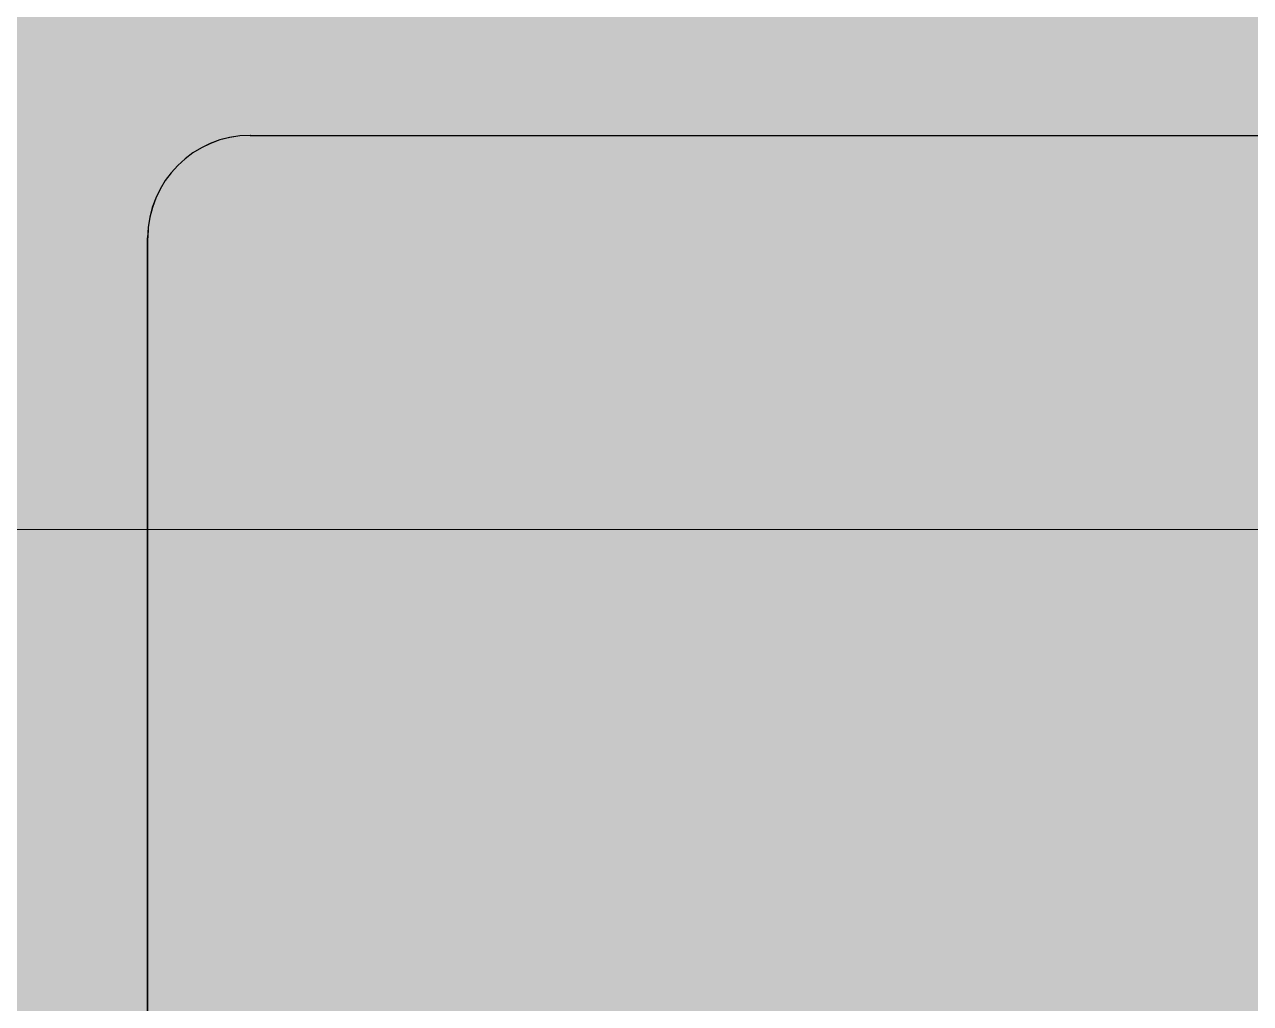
# Model space of a CAD drawing. Header units: millimetres. Extents: x 3546612 to 5615882, y 547008 to 3162891.
# Drawn here: x 5366867 to 5366966.6, y 2416929.1 to 2417008.6 of the extents above; entities that cross this region are included whole.
import ezdxf

# ---------------------------------------------------------------- set-up
doc = ezdxf.new("R2010")
doc.units = ezdxf.units.MM
doc.layers.add('HEB-Angle joint', color=1, linetype='Continuous')
doc.layers.add('XR-평면도$0$A-ELEV-PATT', color=9, linetype='Continuous')
doc.layers.add('XR-평면도$0$A-ELEV-LIN3', color=9, linetype='Continuous', lineweight=18)

# ---------------------------------------------------------------- blocks, each defined once
blk = doc.blocks.new('XR-평면도$0$범퍼_1')
at = {"layer": 'XR-평면도$0$A-ELEV-PATT', "ltscale": 0.002}
h = blk.add_hatch(dxfattribs=at)
h.set_pattern_fill('AR-SAND', color=256, angle=180, style=0)
h.set_pattern_definition([(217.5, (21376290.81, -50954928.292), (1.600031296, -48.941323733), [0, -38.608, 0, -43.18, 0, -41.275]), (187.5, (21376290.81, -50954928.29), (-44.95232831, -71.68251006), [0, -20.828, 0, -34.798, 0, -13.335]), (147.5, (21376322.05, -50954928.292), (-79.099237024, -0.143718468), [0, -12.7, 0, -45.72, 0, -59.69]), (137.5, (21376322.05, -50954928.29), (-76.35564525, -22.292932326), [0, -6.35, 0, -29.972, 0, -34.29])])
edge = h.paths.add_edge_path()
edge.add_arc((-4693.667, 123.667), 8.333, 90, 180)
edge.add_line((-4702, 123.667), (-4702, 32))
edge.add_line((-4702, 32), (5694, 32))
edge.add_line((5694, 32), (5694, 123.667))
edge.add_arc((5685.667, 123.667), 8.333, 0, 90)
edge.add_line((5685.667, 132), (-4693.667, 132))
at = {"layer": 'XR-평면도$0$A-ELEV-PATT'}
for p, q in [((-4693.667, 132), (5685.667, 132)), ((-4702, 2), (-4702, 123.667))]:
    blk.add_line(p, q, dxfattribs=at)
blk.add_arc((-4693.667, 123.667), 8.333, 90, 180, dxfattribs=at)
blk = doc.blocks.new('XR-평면도$0$스크린+범퍼_기준층(210318)')
at = {"rotation": 270}
blk.add_blockref('XR-평면도$0$범퍼_1', (500, -5004), dxfattribs=at)

msp = doc.modelspace()

# ---------------------------------------------------------------- linework, layer by layer
at = {"layer": 'HEB-Angle joint', "const_width": 300}
msp.add_lwpolyline([(5360075.056, 2416967.564), (5321925.046, 2416967.564), (5321975.052, 2397392.954), (5354577.77, 2397392.954), (5354577.77, 2380598.034), (5367617.77, 2380598.035), (5367617.77, 2397398.034), (5399575.039, 2397398.034), (5399575.039, 2416967.564), (5362075.036, 2416967.564), (5362075.054, 2413367.564), (5360075.039, 2413367.564), (5360075.056, 2416967.564)], dxfattribs=at)
at = {"layer": 'XR-평면도$0$A-ELEV-LIN3'}
for points in [[(5458075.039, 2428767.564), (5458075.039, 2430267.564), (5456475.039, 2430267.564), (5456475.039, 2429367.564), (5444225.039, 2429367.564), (5444225.039, 2429967.564), (5442925.039, 2429967.564), (5442925.039, 2428267.564), (5444025.039, 2428267.564), (5444025.039, 2416967.564), (5388125.039, 2416967.564), (5388125.039, 2428267.564), (5389225.039, 2428267.564), (5389225.039, 2429967.564), (5387925.039, 2429967.564), (5387925.039, 2429367.564), (5378225.039, 2429367.564), (5378225.039, 2429967.564), (5376925.039, 2429967.564), (5376925.039, 2428267.564), (5378025.039, 2428267.564), (5378025.039, 2416967.564), (5337575.039, 2416967.564)], [(5458075.046, 2428767.564), (5458075.046, 2430267.564), (5456475.046, 2430267.564), (5456475.046, 2429367.564), (5444225.046, 2429367.564), (5444225.046, 2429967.564), (5442925.046, 2429967.564), (5442925.046, 2428267.564), (5444025.046, 2428267.564), (5444025.046, 2416967.564), (5388125.046, 2416967.564), (5388125.046, 2428267.564), (5389225.046, 2428267.564), (5389225.046, 2429967.564), (5387925.046, 2429967.564), (5387925.046, 2429367.564), (5378225.046, 2429367.564), (5378225.046, 2429967.564), (5376925.046, 2429967.564), (5376925.046, 2428267.564), (5378025.046, 2428267.564), (5378025.046, 2416967.564), (5337575.046, 2416967.564)], [(5458075.046, 2428767.564), (5458075.046, 2430267.564), (5456475.046, 2430267.564), (5456475.046, 2429367.564), (5444225.046, 2429367.564), (5444225.046, 2429967.564), (5442925.046, 2429967.564), (5442925.046, 2428267.564), (5444025.046, 2428267.564), (5444025.046, 2416967.564), (5388125.046, 2416967.564), (5388125.046, 2428267.564), (5389225.046, 2428267.564), (5389225.046, 2429967.564), (5387925.046, 2429967.564), (5387925.046, 2429367.564), (5378225.046, 2429367.564), (5378225.046, 2429967.564), (5376925.046, 2429967.564), (5376925.046, 2428267.564), (5378025.046, 2428267.564), (5378025.046, 2416967.564), (5337575.046, 2416967.564)]]:
    msp.add_lwpolyline(points, dxfattribs=at)

# ---------------------------------------------------------------- block references
at = {"rotation": 90}
for p in [(5366575.039, 2416367.564), (5366575.046, 2416367.564), (5366575.046, 2416367.564)]:
    msp.add_blockref('XR-평면도$0$스크린+범퍼_기준층(210318)', p, dxfattribs=at)

doc.saveas('drawing.dxf')
